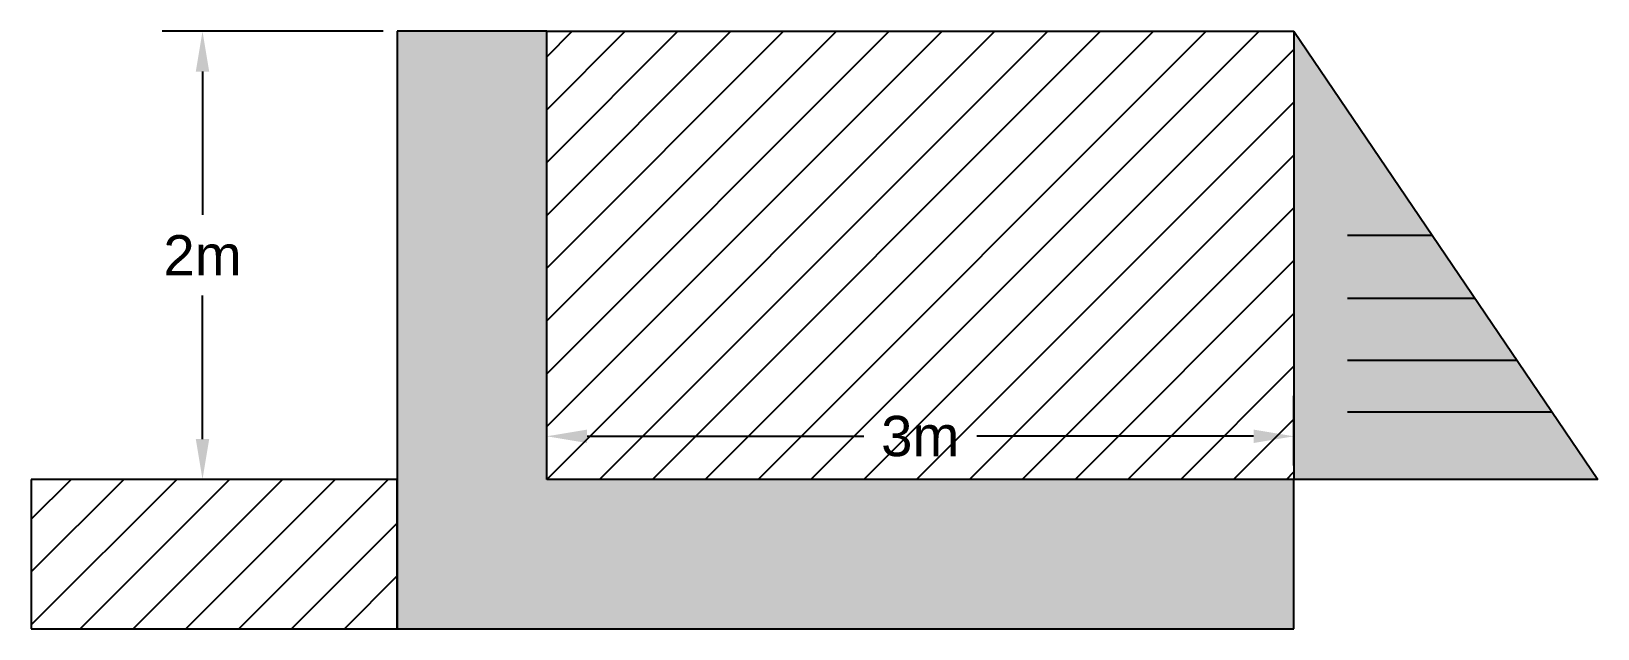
# Model space of a CAD drawing. Header units: inches. Extents: x -1.63 to 5.36, y 0 to 2.67.
import ezdxf
from ezdxf import colors
from ezdxf.entities.mleader import LeaderData, LeaderLine
from ezdxf.math import Vec2, Vec3

# ---------------------------------------------------------------- set-up
doc = ezdxf.new("R2010")
doc.units = ezdxf.units.IN
doc.header["$MEASUREMENT"] = 0
doc.styles.get("Standard").update_dxf_attribs({"font": 'Arial.ttf'})
doc.dimstyles.get("Standard").update_dxf_attribs({"dimtxt": 0.18, "dimasz": 0.18, "dimexe": 0.18, "dimexo": 0.0625, "dimgap": 0.09, "dimtad": 0, "dimtih": 1, "dimtoh": 1, "dimdec": 0, "dimzin": 0, "dimdsep": 46, "dimtxsty": 'Standard', "dimcen": 0.09, "dimadec": 0, "dimazin": 0, "dimtfac": 1, "dimtdec": 0, "dimtofl": 0, "dimtmove": 0, "dimatfit": 3, "dimfxl": 1, "dimtolj": 1, "dimtzin": 0, "dimarcsym": 0})

# ---------------------------------------------------------------- blocks, each defined once
blk = doc.blocks.new('*D5')
at = {"color": 0, "lineweight": -2, "transparency": 16777216}
for p, q in [((-0.0625, 2.6667), (-1.0486, 2.6667)), ((-0.8686, 2.4867), (-0.8686, 1.8467)), ((-0.8686, 0.8467), (-0.8686, 1.4867)), ((-0.0625, 0.6667), (-1.0486, 0.6667))]:
    blk.add_line(p, q, dxfattribs=at)
at = {"color": 0, "transparency": 16777216}
for points in [[(-0.8986, 2.4867), (-0.8386, 2.4867), (-0.8686, 2.6667)], [(-0.8986, 0.8467), (-0.8386, 0.8467), (-0.8686, 0.6667)]]:
    blk.add_solid(points, dxfattribs=at)
at = {"layer": 'Defpoints', "color": 0, "transparency": 16777216}
for p in [(-0.8686, 2.6667), (0, 2.6667), (0, 0.6667)]:
    blk.add_point(p, dxfattribs=at)
at = {"color": 0, "transparency": 16777216, "insert": (-0.8686, 1.6667), "char_height": 0.18, "attachment_point": 5}
blk.add_mtext('\\A1;2m', dxfattribs=at)
blk = doc.blocks.new('*D6')
at = {"color": 0, "lineweight": -2, "transparency": 16777216}
for p, q in [((0.6667, 0.7292), (0.6667, 1.0388)), ((4, 0.7292), (4, 1.0388)), ((0.8467, 0.8588), (2.0813, 0.8588)), ((3.82, 0.8588), (2.5854, 0.8588))]:
    blk.add_line(p, q, dxfattribs=at)
at = {"color": 0, "transparency": 16777216}
for points in [[(0.8467, 0.8888), (0.8467, 0.8288), (0.6667, 0.8588)], [(3.82, 0.8888), (3.82, 0.8288), (4, 0.8588)]]:
    blk.add_solid(points, dxfattribs=at)
at = {"layer": 'Defpoints', "color": 0, "transparency": 16777216}
for p in [(4, 0.8588), (0.6667, 0.6667), (4, 0.6667)]:
    blk.add_point(p, dxfattribs=at)
at = {"color": 0, "transparency": 16777216, "insert": (2.3333, 0.8588), "char_height": 0.18, "attachment_point": 5}
blk.add_mtext('\\A1;3m', dxfattribs=at)

msp = doc.modelspace()

# ---------------------------------------------------------------- hatches: boundary and pattern name
at = {"true_color": 0xefede6}
h = msp.add_hatch(color=7, dxfattribs=at)
h.dxf.hatch_style = 1
h.paths.add_polyline_path([(0, 0), (4, 0), (4, 0.6667), (0.6667, 0.6667), (0.6667, 2.6667), (0, 2.6667)])
h = msp.add_hatch()
h.set_pattern_fill('ANSI31', color=256, scale=1.3333)
h.paths.add_polyline_path([(0.6667, 2.6667), (0.6667, 0.6667), (4, 0.6667), (4, 2.6667)])
at = {"true_color": 0xecbcd1}
h = msp.add_hatch(color=254, dxfattribs=at)
h.dxf.hatch_style = 1
h.paths.add_polyline_path([(4, 0.6667), (5.3553, 0.6667), (4, 2.6667)])
h = msp.add_hatch()
h.set_pattern_fill('ANSI31', color=256, scale=1.3333)
h.paths.add_polyline_path([(0, 0), (0, 0.6667), (-1.6323, 0.6667), (-1.6323, 0)])

# ---------------------------------------------------------------- linework, layer by layer
for p, q in [((0.6667, 2.6667), (0, 2.6667)), ((0, 2.6667), (0, 0)), ((0.6667, 0.6667), (0.6667, 2.6667)), ((0.6667, 2.6667), (4, 2.6667)), ((4, 2.6667), (4, 0.6667)), ((4, 2.6667), (5.3553, 0.6667)), ((0, 0.6667), (-1.6323, 0.6667)), ((-1.6323, 0.6667), (-1.6323, 0)), ((0, 0), (0, 0.6667)), ((4, 0.6667), (0.6667, 0.6667)), ((4, 0), (4, 0.6667)), ((5.3553, 0.6667), (4, 0.6667)), ((-1.6323, 0), (0, 0)), ((0, 0), (4, 0))]:
    msp.add_line(p, q)

# ---------------------------------------------------------------- dimensions: what is measured, and where the dimension line sits
dim = msp.add_linear_dim(base=(-0.8686, 2.6667), p1=(0, 0.6667), p2=(0, 2.6667), angle=90, dimstyle='Standard', override={"dimpost": 'm'})
dim.commit()
dim.dimension.update_dxf_attribs({"geometry": '*D5', "text_midpoint": (-0.8686, 1.6667)})
dim = msp.add_linear_dim(base=(4, 0.8588), p1=(0.6667, 0.6667), p2=(4, 0.6667), dimstyle='Standard', override={"dimpost": 'm'})
dim.commit()
dim.dimension.update_dxf_attribs({"geometry": '*D6', "text_midpoint": (2.3333, 0.8588)})

# ---------------------------------------------------------------- leaders
ml = msp.add_multileader_mtext('Standard')
ml.set_content('', color=256)
ml.set_leader_properties()
ml.build(insert=Vec2(0, 0))
ml.multileader.update_dxf_attribs({"has_dogleg": 0, "dogleg_length": 0.36, "arrow_head_size": 0.24})
ctx = ml.context
ctx.base_point, ctx.char_height, ctx.arrow_head_size, ctx.landing_gap_size, ctx.plane_origin = Vec3(4.6163, 1.7573), 0.24, 0.24, 0.12, Vec3(4, 1.7573)
notes = []
notes.append((ctx, [(0, (1, 1, 0), (4.1363, 1.7573), (1, 0), 0.48, [(0, [(4, 1.7573)], 0, [])])]))
ctx.mtext.insert, ctx.mtext.flow_direction = Vec3(4.7363, 1.8773), 5
ml = msp.add_multileader_mtext('Standard')
ml.set_content('', color=256)
ml.set_leader_properties()
ml.build(insert=Vec2(0, 0))
ml.multileader.update_dxf_attribs({"has_dogleg": 0, "dogleg_length": 0.36, "arrow_head_size": 0.24})
ctx = ml.context
ctx.base_point, ctx.char_height, ctx.arrow_head_size, ctx.landing_gap_size, ctx.plane_origin = Vec3(4.8069, 1.476), 0.24, 0.24, 0.12, Vec3(4, 1.476)
notes.append((ctx, [(0, (1, 1, 0), (4.3269, 1.476), (1, 0), 0.48, [(0, [(4, 1.476)], 0, [])])]))
ctx.mtext.insert, ctx.mtext.flow_direction = Vec3(4.9269, 1.596), 5
at = {"color": 1}
ml = msp.add_multileader_mtext('Standard', dxfattribs=at)
ml.set_content('', color=1)
ml.set_leader_properties()
ml.build(insert=Vec2(0, 0))
ml.multileader.update_dxf_attribs({"has_dogleg": 0, "dogleg_length": 0.36, "arrow_head_size": 0.24})
ctx = ml.context
ctx.base_point, ctx.char_height, ctx.arrow_head_size, ctx.landing_gap_size, ctx.plane_origin = Vec3(4.9943, 1.1994), 0.24, 0.24, 0.12, Vec3(4, 1.1994)
notes.append((ctx, [(0, (1, 1, 0), (4.5143, 1.1994), (1, 0), 0.48, [(0, [(4, 1.1994)], 0, [])])]))
ctx.mtext.insert, ctx.mtext.flow_direction = Vec3(5.1143, 1.3194), 5
ml = msp.add_multileader_mtext('Standard')
ml.set_content('', color=256)
ml.set_leader_properties()
ml.build(insert=Vec2(0, 0))
ml.multileader.update_dxf_attribs({"has_dogleg": 0, "dogleg_length": 0.36, "arrow_head_size": 0.24})
ctx = ml.context
ctx.base_point, ctx.char_height, ctx.arrow_head_size, ctx.landing_gap_size, ctx.plane_origin = Vec3(5.1516, 0.9673), 0.24, 0.24, 0.12, Vec3(4, 0.9673)
notes.append((ctx, [(0, (1, 1, 0), (4.6716, 0.9673), (1, 0), 0.48, [(0, [(4, 0.9673)], 0, [])])]))
ctx.mtext.insert, ctx.mtext.flow_direction = Vec3(5.2716, 1.0873), 5
for ctx, leaders in notes:
    for number, flags, end, landing, length, lines in leaders:
        leader = LeaderData()
        leader.index, (leader.has_last_leader_line, leader.has_dogleg_vector, leader.attachment_direction) = number, flags
        leader.last_leader_point, leader.dogleg_vector, leader.dogleg_length = Vec3(end), Vec3(landing), length
        for number, points, colour, breaks in lines:
            line = LeaderLine()
            line.index, line.vertices, line.color, line.breaks = number, Vec3.list(points), colors.encode_raw_color(colour), breaks
            leader.lines.append(line)
        ctx.leaders.append(leader)

doc.saveas('drawing.dxf')
